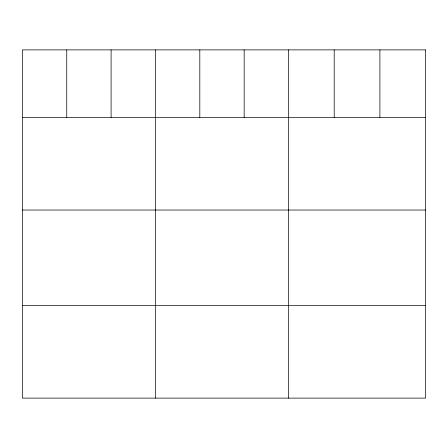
<?xml version="1.0" encoding="UTF-8"?>
<svg xmlns="http://www.w3.org/2000/svg" width="448" height="448" viewBox="0 0 448 448"><rect width="100%" height="100%" fill="white"/><g stroke="black" fill="none" stroke-linecap="round" stroke-linejoin="round"><path stroke-width="0.67" d="M22.4 117.398L425.6 117.398M22.4 210.039L425.6 210.039M22.4 305.486L425.6 305.486M379.904 49.879L379.904 117.398M334.208 49.879L334.208 117.398M288.512 49.879L288.512 398.121M244.16 49.879L244.16 117.398M199.808 49.879L199.808 117.398M155.456 49.879L155.456 398.121M111.104 49.879L111.104 117.398M66.752 49.879L66.752 117.398M425.6 49.879L22.4 49.879L22.4 398.121L425.6 398.121L425.6 49.879"/></g></svg>
